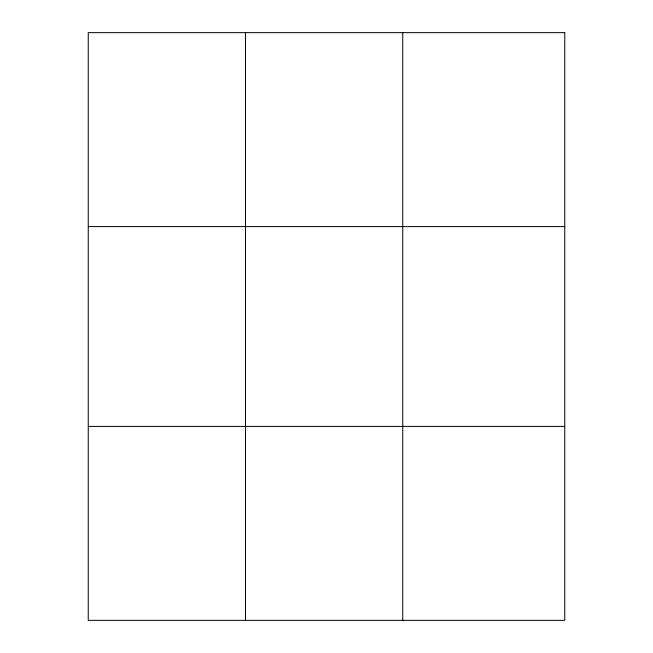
<?xml version="1.0" encoding="UTF-8"?>
<svg xmlns="http://www.w3.org/2000/svg" width="653" height="653" viewBox="0 0 653 653"><rect width="100%" height="100%" fill="white"/><g stroke="black" fill="none" stroke-linecap="round" stroke-linejoin="round"><path stroke-width="0.98" d="M245.495 32.65L245.495 620.35M402.746 32.65L402.746 620.35M88.245 226.591L564.755 226.591M88.245 426.409L564.755 426.409M564.755 32.65L564.755 620.35L88.245 620.35L88.245 32.65L564.755 32.65"/></g></svg>
